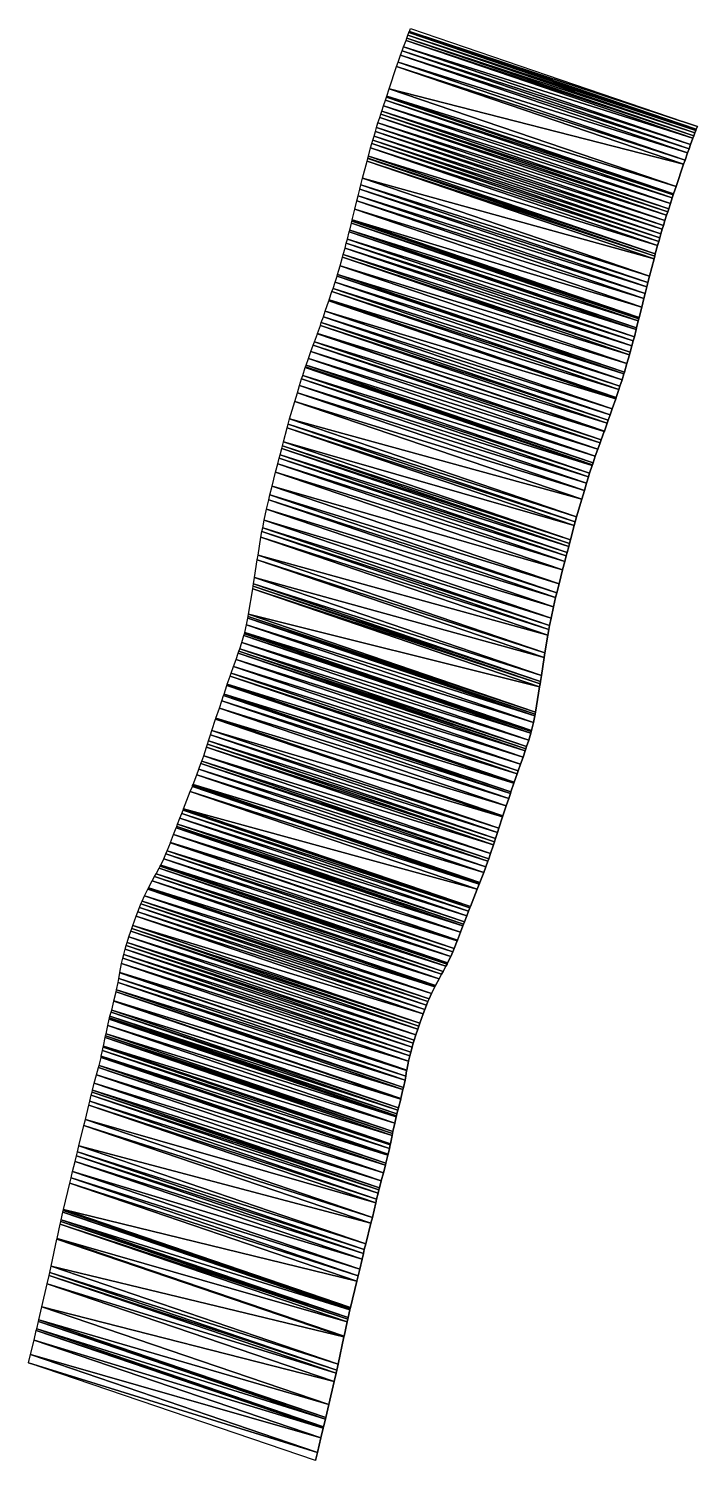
# Model space of a CAD drawing. Extents: x 4835 to 5426, y 9924 to 11190.
import ezdxf

# ---------------------------------------------------------------- set-up
doc = ezdxf.new("R2010")
doc.units = 0
for name, color, linetype in [('VETA_75_AFLORAMIENTO', 2, 'CONTINUOUS'), ('VETA_75_ESE_SUPERFICIE', 1, 'CONTINUOUS'), ('VETA_75_LIMITE_1000M', 3, 'CONTINUOUS')]:
    doc.layers.add(name, color=color, linetype=linetype)

msp = doc.modelspace()

# ---------------------------------------------------------------- linework, layer by layer
at = {"layer": 'VETA_75_AFLORAMIENTO'}
msp.add_polyline3d([(4834.7, 10010.2, 2030.6), (4836.4, 10017.3, 2033), (4839.5, 10030, 2037.6), (4841.4, 10038.6, 2040.8), (4841.8, 10040, 2041.4), (4843.4, 10046.6, 2043.8), (4843.7, 10048.1, 2044.2), (4846.4, 10059.5, 2048.7), (4851.1, 10080, 2056.6), (4852.7, 10087.3, 2059.5), (4853.3, 10090, 2060.7), (4854.5, 10095.5, 2063), (4859.7, 10119.4, 2073.6), (4859.8, 10120.1, 2073.9), (4859.9, 10120.1, 2074), (4862.6, 10132.6, 2079.3), (4863.1, 10135, 2080.3), (4863.5, 10136.5, 2080.9), (4865, 10143.2, 2083.6), (4865.3, 10144.7, 2084.1), (4865.5, 10145.2, 2084.3), (4865.5, 10145.5, 2084.5), (4871.1, 10168.9, 2092.7), (4872.3, 10173.5, 2094.3), (4873.6, 10179.3, 2096.5), (4875.7, 10188.1, 2099.7), (4876.9, 10193.1, 2101.4), (4877.8, 10196.7, 2102.6), (4879.1, 10201.8, 2104.4), (4883.6, 10220, 2110.4), (4884.8, 10225.2, 2112.1), (4887.9, 10237.9, 2116.7), (4888.7, 10241.3, 2118), (4890, 10246.6, 2119.7), (4890.7, 10249.3, 2120.6), (4891.1, 10251.1, 2121.2), (4892.7, 10257.3, 2123), (4894.7, 10264.7, 2125), (4896.4, 10271.2, 2126.6), (4896.9, 10273.1, 2127.2), (4898.7, 10280, 2129.3), (4898.9, 10281.1, 2129.7), (4900, 10286.1, 2131.9), (4900.7, 10289.3, 2133.3), (4900.9, 10290, 2133.6), (4902.3, 10297.7, 2137.5), (4902.7, 10299.1, 2138.2), (4903.1, 10301, 2138.9), (4904.7, 10308.4, 2142.3), (4906, 10314, 2144.5), (4906.2, 10315, 2144.8), (4906.6, 10316.6, 2145.3), (4907.5, 10320, 2146.2), (4908.1, 10321.9, 2146.6), (4910, 10329.8, 2149.1), (4910.1, 10329.9, 2149.2), (4910.1, 10330, 2149.2), (4910.1, 10330.1, 2149.2), (4912, 10338, 2152.1), (4912.4, 10340, 2152.9), (4913.7, 10346.3, 2155.9), (4914.4, 10350, 2157.8), (4915.2, 10354.8, 2160.9), (4915.3, 10355.3, 2161.2), (4916.9, 10363.1, 2165.1), (4918, 10368, 2166.9), (4918.8, 10371.2, 2168.1), (4920, 10375.7, 2169.1), (4920.9, 10379.1, 2169.8), (4921.8, 10381.8, 2170.1), (4923.3, 10386.7, 2170.5), (4925, 10391.6, 2170.6), (4925.9, 10394.1, 2170.6), (4926.8, 10396.8, 2170.5), (4929.7, 10405, 2169.9), (4931.2, 10408.8, 2169.4), (4932.7, 10412.7, 2168.8), (4934, 10416, 2168.1), (4935, 10418.2, 2167.2), (4937.1, 10422.9, 2165.6), (4940, 10428.9, 2162.4), (4940.4, 10429.6, 2162.1), (4940.5, 10430, 2161.9), (4943.9, 10436.1, 2157.2), (4946, 10440, 2154.8), (4947.5, 10442.5, 2152.5), (4950, 10447.3, 2149.3), (4950.9, 10449.1, 2148.2), (4951.4, 10450, 2147.7), (4954.2, 10455.8, 2144.6), (4956.1, 10460, 2143.2), (4957.2, 10462.8, 2142.3), (4960, 10469.7, 2140.9), (4960.1, 10469.9, 2140.9), (4960.1, 10470, 2140.9), (4960.2, 10470.2, 2140.8), (4962.8, 10477.2, 2140), (4965, 10483, 2139.2), (4965.6, 10484.4, 2139), (4966.3, 10486.3, 2138.6), (4968.3, 10491.7, 2137.9), (4970, 10495.9, 2137.1), (4971.2, 10498.8, 2136.5), (4971.6, 10500, 2136.3), (4977.6, 10515.3, 2133.5), (4979.4, 10519.7, 2132.7), (4979.5, 10520, 2132.6), (4979.6, 10520.1, 2132.6), (4979.6, 10520.4, 2132.6), (4980, 10521.3, 2132.4), (4983.3, 10530, 2131.1), (4985.1, 10534.9, 2130.7), (4987, 10540, 2130.2), (4987.8, 10542.2, 2130.2), (4989.4, 10546.9, 2130), (4991.9, 10554.4, 2130.4), (4992.8, 10557.2, 2130.6), (4993.6, 10560, 2130.8), (4995.4, 10565.4, 2131.2), (4996.7, 10569.3, 2131.3), (5000, 10579.3, 2131.5), (5000.2, 10579.8, 2131.6), (5000.3, 10580.1, 2131.6), (5003.3, 10588.9, 2131.6), (5005.4, 10595.4, 2131.8), (5007, 10600, 2131.8), (5007.4, 10601.3, 2131.9), (5010, 10609.1, 2132), (5010.3, 10610, 2132.1), (5012.8, 10617.2, 2132.1), (5013.7, 10620, 2132), (5015.8, 10625.8, 2131.7), (5018, 10632, 2131.3), (5020, 10637.6, 2131), (5020.6, 10639.4, 2131), (5021.3, 10641.3, 2130.9), (5023.1, 10646.9, 2131.3), (5025, 10653.3, 2132.3), (5025.4, 10654.6, 2132.5), (5025.7, 10655.7, 2132.8), (5027.3, 10662.7, 2135.6), (5028.5, 10668.5, 2138.2), (5028.8, 10670, 2139.1), (5029, 10671.9, 2140.4), (5032.8, 10694.3, 2154.1), (5033.2, 10696.8, 2155.7), (5033.5, 10698.8, 2157.2), (5034.4, 10704.4, 2160.7), (5036.8, 10720, 2171.1), (5037.5, 10724.2, 2173.6), (5040, 10740, 2183.6), (5040, 10740, 2183.6), (5040, 10740, 2183.6), (5040.9, 10745, 2186.5), (5041.6, 10748.4, 2188.1), (5042.9, 10755, 2191.7), (5045, 10765, 2196.1), (5045, 10765, 2196.1), (5045, 10765, 2196.1), (5046.9, 10773.1, 2199.1), (5047.9, 10777.4, 2200.6), (5049.9, 10785.3, 2203.3), (5053, 10797.7, 2207.2), (5054.9, 10805.1, 2209.2), (5056.2, 10810, 2210.7), (5057, 10813, 2211.4), (5058.4, 10818.4, 2213), (5059.1, 10820.9, 2213.6), (5060, 10824.3, 2214.5), (5063.3, 10836.7, 2217.9), (5064.2, 10840, 2218.7), (5065.4, 10844.6, 2219.7), (5070, 10860, 2222.2), (5070, 10860, 2222.2), (5070, 10860, 2222.2), (5070, 10860, 2222.2), (5072.3, 10867.7, 2223.4), (5074.2, 10874.2, 2224.4), (5076, 10880, 2225.2), (5077, 10883, 2225.3), (5079.2, 10890, 2225.7), (5079.4, 10890.6, 2225.7), (5080, 10892.3, 2225.6), (5082, 10898, 2225.5), (5084.2, 10904.2, 2225.1), (5086.3, 10910, 2224.7), (5087.3, 10912.7, 2224.4), (5089.9, 10920, 2224), (5089.9, 10920.1, 2224), (5090, 10920.3, 2224), (5092.6, 10927.4, 2223.5), (5093.4, 10930, 2223.6), (5095.2, 10934.8, 2223.3), (5096.9, 10940, 2223.4), (5100, 10949, 2223.2), (5100.3, 10949.7, 2223.2), (5100.4, 10950, 2223.2), (5102.8, 10957.2, 2223.1), (5103.8, 10960, 2223.2), (5105.5, 10965.5, 2223.6), (5107.3, 10970.9, 2223.9), (5107.7, 10972.3, 2224.2), (5110, 10980, 2225.3), (5110, 10980.1, 2225.3), (5112.2, 10987.8, 2226.8), (5112.8, 10990, 2227.3), (5114.4, 10995.6, 2228.7), (5115.5, 11000, 2229.8), (5116.4, 11003.6, 2230.9), (5118.1, 11010, 2232.8), (5118.5, 11011.5, 2233.4), (5120, 11017.7, 2235.4), (5120.4, 11019.6, 2236), (5120.6, 11020, 2236.1), (5120.7, 11020.7, 2236.3), (5123, 11030, 2239.6), (5124.8, 11037.4, 2242), (5125.9, 11042, 2243.7), (5127.4, 11047.9, 2245.6), (5128.3, 11051.7, 2246.8), (5129.8, 11057.4, 2248.5), (5133.8, 11072.7, 2252.6), (5134.4, 11074.9, 2253.2), (5134.5, 11075.1, 2253.2), (5135, 11077, 2253.7), (5137, 11084.3, 2255.4), (5138.1, 11088.1, 2256.2), (5138.9, 11091.1, 2256.8), (5140, 11094.8, 2257.5), (5141.2, 11098.8, 2258.1), (5142.2, 11102.2, 2258.6), (5143.5, 11106.5, 2259.1), (5145, 11111.2, 2259.5), (5145.9, 11114.1, 2259.7), (5146.8, 11116.8, 2259.9), (5148.4, 11121.6, 2260.1), (5150, 11126.5, 2260.3), (5150.9, 11129.1, 2260.4), (5151.2, 11130, 2260.4), (5153.4, 11136.6, 2260.6), (5160, 11156.3, 2260.8), (5161.3, 11160, 2260.7), (5163.5, 11166.4, 2260.5), (5164.9, 11170, 2260.1), (5166.1, 11173.6, 2259.9), (5168.3, 11179.4, 2259.3), (5169, 11181.4, 2259.2), (5170, 11184, 2258.9), (5170.8, 11186.2, 2258.6), (5171.2, 11187.2, 2258.5), (5172.2, 11189.8, 2258.1)], dxfattribs=at)
at = {"layer": 'VETA_75_LIMITE_1000M'}
msp.add_polyline3d([(5088.3, 9923.8, 1030.6), (5090, 9930.9, 1033), (5093.1, 9943.6, 1037.6), (5095.1, 9952.2, 1040.8), (5095.4, 9953.6, 1041.4), (5097, 9960.2, 1043.8), (5097.4, 9961.7, 1044.2), (5100, 9973.1, 1048.7), (5104.7, 9993.6, 1056.6), (5106.4, 10000.8, 1059.5), (5107, 10003.6, 1060.7), (5108.2, 10009, 1063), (5113.3, 10033, 1073.6), (5113.5, 10033.6, 1073.9), (5113.5, 10033.7, 1074), (5116.2, 10046.2, 1079.3), (5116.8, 10048.6, 1080.3), (5117.1, 10050.1, 1080.9), (5118.6, 10056.8, 1083.6), (5119, 10058.2, 1084.1), (5119.1, 10058.8, 1084.3), (5119.2, 10059.1, 1084.5), (5124.8, 10082.4, 1092.7), (5125.9, 10087.1, 1094.3), (5127.3, 10092.9, 1096.5), (5129.4, 10101.7, 1099.7), (5130.6, 10106.7, 1101.4), (5131.4, 10110.3, 1102.6), (5132.7, 10115.3, 1104.4), (5137.2, 10133.6, 1110.4), (5138.5, 10138.7, 1112.1), (5141.5, 10151.4, 1116.7), (5142.3, 10154.9, 1118), (5143.6, 10160.2, 1119.7), (5144.3, 10162.9, 1120.6), (5144.7, 10164.7, 1121.2), (5146.3, 10170.9, 1123), (5148.3, 10178.2, 1125), (5150.1, 10184.8, 1126.6), (5150.5, 10186.7, 1127.2), (5152.3, 10193.6, 1129.3), (5152.5, 10194.7, 1129.7), (5153.6, 10199.7, 1131.9), (5154.3, 10202.9, 1133.3), (5154.5, 10203.6, 1133.6), (5156, 10211.2, 1137.5), (5156.3, 10212.7, 1138.2), (5156.7, 10214.6, 1138.9), (5158.3, 10222, 1142.3), (5159.6, 10227.6, 1144.5), (5159.8, 10228.6, 1144.8), (5160.2, 10230.2, 1145.3), (5161.1, 10233.6, 1146.2), (5161.7, 10235.5, 1146.6), (5163.6, 10243.3, 1149.1), (5163.7, 10243.5, 1149.2), (5163.7, 10243.6, 1149.2), (5163.7, 10243.7, 1149.2), (5165.6, 10251.6, 1152.1), (5166.1, 10253.6, 1152.9), (5167.4, 10259.9, 1155.9), (5168.1, 10263.6, 1157.8), (5168.8, 10268.4, 1160.9), (5168.9, 10268.9, 1161.2), (5170.5, 10276.7, 1165.1), (5171.6, 10281.6, 1166.9), (5172.4, 10284.8, 1168.1), (5173.6, 10289.3, 1169.1), (5174.6, 10292.6, 1169.8), (5175.4, 10295.4, 1170.1), (5177, 10300.2, 1170.5), (5178.6, 10305.2, 1170.6), (5179.5, 10307.7, 1170.6), (5180.4, 10310.4, 1170.5), (5183.4, 10318.6, 1169.9), (5184.8, 10322.4, 1169.4), (5186.3, 10326.3, 1168.8), (5187.7, 10329.6, 1168.1), (5188.6, 10331.8, 1167.2), (5190.7, 10336.5, 1165.6), (5193.6, 10342.4, 1162.4), (5194, 10343.2, 1162.1), (5194.2, 10343.6, 1161.9), (5197.6, 10349.7, 1157.2), (5199.6, 10353.6, 1154.8), (5201.1, 10356.1, 1152.5), (5203.6, 10360.9, 1149.3), (5204.6, 10362.7, 1148.2), (5205, 10363.6, 1147.7), (5207.8, 10369.4, 1144.6), (5209.7, 10373.6, 1143.2), (5210.9, 10376.3, 1142.3), (5213.6, 10383.3, 1140.9), (5213.7, 10383.5, 1140.9), (5213.8, 10383.6, 1140.9), (5213.8, 10383.8, 1140.8), (5216.4, 10390.8, 1140), (5218.6, 10396.5, 1139.2), (5219.2, 10398, 1139), (5219.9, 10399.9, 1138.6), (5222, 10405.2, 1137.9), (5223.6, 10409.5, 1137.1), (5224.8, 10412.4, 1136.5), (5225.3, 10413.6, 1136.3), (5231.3, 10428.8, 1133.5), (5233, 10433.3, 1132.7), (5233.1, 10433.6, 1132.6), (5233.2, 10433.7, 1132.6), (5233.3, 10433.9, 1132.6), (5233.6, 10434.9, 1132.4), (5237, 10443.6, 1131.1), (5238.7, 10448.5, 1130.7), (5240.6, 10453.6, 1130.2), (5241.4, 10455.8, 1130.2), (5243, 10460.5, 1130), (5245.5, 10468, 1130.4), (5246.4, 10470.8, 1130.6), (5247.3, 10473.6, 1130.8), (5249, 10478.9, 1131.2), (5250.3, 10482.9, 1131.3), (5253.6, 10492.9, 1131.5), (5253.8, 10493.4, 1131.6), (5253.9, 10493.7, 1131.6), (5256.9, 10502.5, 1131.6), (5259.1, 10509, 1131.8), (5260.6, 10513.6, 1131.8), (5261, 10514.9, 1131.9), (5263.6, 10522.6, 1132), (5263.9, 10523.6, 1132.1), (5266.4, 10530.8, 1132.1), (5267.4, 10533.6, 1132), (5269.4, 10539.4, 1131.7), (5271.7, 10545.6, 1131.3), (5273.6, 10551.2, 1131), (5274.3, 10552.9, 1131), (5274.9, 10554.9, 1130.9), (5276.7, 10560.5, 1131.3), (5278.6, 10566.9, 1132.3), (5279, 10568.2, 1132.5), (5279.3, 10569.3, 1132.8), (5280.9, 10576.3, 1135.6), (5282.1, 10582.1, 1138.2), (5282.4, 10583.6, 1139.1), (5282.7, 10585.5, 1140.4), (5286.4, 10607.8, 1154.1), (5286.8, 10610.4, 1155.7), (5287.1, 10612.4, 1157.2), (5288, 10617.9, 1160.7), (5290.4, 10633.6, 1171.1), (5291.1, 10637.8, 1173.6), (5293.7, 10653.5, 1183.6), (5293.7, 10653.6, 1183.6), (5293.7, 10653.6, 1183.6), (5294.5, 10658.6, 1186.5), (5295.2, 10662, 1188.1), (5296.5, 10668.6, 1191.7), (5298.6, 10678.5, 1196.1), (5298.6, 10678.6, 1196.1), (5298.6, 10678.6, 1196.1), (5300.5, 10686.7, 1199.1), (5301.6, 10690.9, 1200.6), (5303.5, 10698.8, 1203.3), (5306.6, 10711.2, 1207.2), (5308.6, 10718.6, 1209.2), (5309.8, 10723.6, 1210.7), (5310.6, 10726.6, 1211.4), (5312.1, 10732, 1213), (5312.7, 10734.5, 1213.6), (5313.6, 10737.9, 1214.5), (5316.9, 10750.3, 1217.9), (5317.8, 10753.6, 1218.7), (5319.1, 10758.1, 1219.7), (5323.6, 10773.6, 1222.2), (5323.6, 10773.6, 1222.2), (5323.6, 10773.6, 1222.2), (5323.6, 10773.6, 1222.2), (5325.9, 10781.3, 1223.4), (5327.8, 10787.8, 1224.4), (5329.6, 10793.6, 1225.2), (5330.6, 10796.6, 1225.3), (5332.8, 10803.6, 1225.7), (5333, 10804.2, 1225.7), (5333.6, 10805.8, 1225.6), (5335.6, 10811.6, 1225.5), (5337.8, 10817.8, 1225.1), (5339.9, 10823.6, 1224.7), (5340.9, 10826.3, 1224.4), (5343.5, 10833.6, 1224), (5343.6, 10833.6, 1224), (5343.6, 10833.8, 1224), (5346.2, 10841, 1223.5), (5347.1, 10843.6, 1223.6), (5348.8, 10848.4, 1223.3), (5350.5, 10853.6, 1223.4), (5353.6, 10862.5, 1223.2), (5353.9, 10863.3, 1223.2), (5354, 10863.6, 1223.2), (5356.5, 10870.8, 1223.1), (5357.4, 10873.6, 1223.2), (5359.2, 10879.1, 1223.6), (5360.9, 10884.5, 1223.9), (5361.3, 10885.9, 1224.2), (5363.6, 10893.6, 1225.3), (5363.6, 10893.6, 1225.3), (5365.8, 10901.4, 1226.8), (5366.5, 10903.6, 1227.3), (5368, 10909.2, 1228.7), (5369.2, 10913.6, 1229.8), (5370.1, 10917.2, 1230.9), (5371.7, 10923.6, 1232.8), (5372.1, 10925.1, 1233.4), (5373.6, 10931.3, 1235.4), (5374.1, 10933.1, 1236), (5374.2, 10933.6, 1236.1), (5374.4, 10934.3, 1236.3), (5376.6, 10943.6, 1239.6), (5378.5, 10951, 1242), (5379.6, 10955.6, 1243.7), (5381, 10961.4, 1245.6), (5382, 10965.3, 1246.8), (5383.4, 10971, 1248.5), (5387.5, 10986.3, 1252.6), (5388.1, 10988.5, 1253.2), (5388.1, 10988.7, 1253.2), (5388.6, 10990.6, 1253.7), (5390.7, 10997.9, 1255.4), (5391.7, 11001.6, 1256.2), (5392.6, 11004.7, 1256.8), (5393.6, 11008.4, 1257.5), (5394.8, 11012.4, 1258.1), (5395.8, 11015.8, 1258.6), (5397.1, 11020.1, 1259.1), (5398.6, 11024.8, 1259.5), (5399.6, 11027.7, 1259.7), (5400.5, 11030.4, 1259.9), (5402, 11035.2, 1260.1), (5403.6, 11040.1, 1260.3), (5404.5, 11042.7, 1260.4), (5404.8, 11043.6, 1260.4), (5407, 11050.2, 1260.6), (5413.6, 11069.8, 1260.8), (5414.9, 11073.6, 1260.7), (5417.2, 11080, 1260.5), (5418.5, 11083.5, 1260.1), (5419.8, 11087.2, 1259.9), (5421.9, 11093, 1259.3), (5422.6, 11095, 1259.2), (5423.6, 11097.6, 1258.9), (5424.5, 11099.8, 1258.6), (5424.8, 11100.8, 1258.5), (5425.8, 11103.3, 1258.1)], dxfattribs=at)

# ---------------------------------------------------------------- meshes
at = {"layer": 'VETA_75_ESE_SUPERFICIE', "color": 1}
mesh = msp.add_polyface(dxfattribs=at)
corners = [(5124.8, 11037.4, 2242), (5125.9, 11042, 2243.7), (5379.6, 10955.6, 1243.7), (5127.4, 11047.9, 2245.6), (5381, 10961.4, 1245.6), (5128.3, 11051.7, 2246.8), (5382, 10965.3, 1246.8), (5129.8, 11057.4, 2248.5), (5383.4, 10971, 1248.5), (5133.8, 11072.7, 2252.6), (5387.5, 10986.3, 1252.6), (5134.4, 11074.9, 2253.2), (5388.1, 10988.5, 1253.2), (5134.5, 11075.1, 2253.2), (5388.1, 10988.7, 1253.2), (5135, 11077, 2253.7), (5388.6, 10990.6, 1253.7), (5137, 11084.3, 2255.4), (5390.7, 10997.9, 1255.4), (5138.1, 11088.1, 2256.2), (5391.7, 11001.6, 1256.2), (5138.9, 11091.1, 2256.8), (5392.6, 11004.7, 1256.8), (5140, 11094.8, 2257.5), (5393.6, 11008.4, 1257.5), (5141.2, 11098.8, 2258.1), (5394.8, 11012.4, 1258.1), (5142.2, 11102.2, 2258.6), (5395.8, 11015.8, 1258.6), (5143.5, 11106.5, 2259.1), (5397.1, 11020.1, 1259.1), (5145, 11111.2, 2259.5), (5398.6, 11024.8, 1259.5), (5145.9, 11114.1, 2259.7), (5399.6, 11027.7, 1259.7), (5146.8, 11116.8, 2259.9), (5400.5, 11030.4, 1259.9), (5148.4, 11121.6, 2260.1), (5402, 11035.2, 1260.1), (5150, 11126.5, 2260.3), (5403.6, 11040.1, 1260.3), (5150.9, 11129.1, 2260.4), (5404.5, 11042.7, 1260.4), (5151.2, 11130, 2260.4), (5404.8, 11043.6, 1260.4), (5153.4, 11136.6, 2260.6), (5407, 11050.2, 1260.6), (5160, 11156.3, 2260.8), (5413.6, 11069.8, 1260.8), (5161.3, 11160, 2260.7), (5414.9, 11073.6, 1260.7), (5163.5, 11166.4, 2260.5), (5417.2, 11080, 1260.5), (5164.9, 11170, 2260.1), (5418.5, 11083.5, 1260.1), (5166.1, 11173.6, 2259.9), (5419.8, 11087.2, 1259.9), (5168.3, 11179.4, 2259.3), (5421.9, 11093, 1259.3), (5169, 11181.4, 2259.2), (5422.6, 11095, 1259.2), (5170, 11184, 2258.9), (5423.6, 11097.6, 1258.9), (5170.8, 11186.2, 2258.6), (5424.5, 11099.8, 1258.6), (5171.2, 11187.2, 2258.5), (5424.8, 11100.8, 1258.5), (5172.2, 11189.8, 2258.1), (5425.8, 11103.3, 1258.1)]
mesh.append_faces([[corners[k] for k in face] for face in [(0, 1, 2), (1, 3, 4), (3, 5, 6), (5, 7, 8), (7, 9, 10), (9, 11, 12), (9, 12, 10), (11, 13, 14), (11, 14, 12), (13, 15, 16), (13, 16, 14), (15, 17, 18), (15, 18, 16), (17, 19, 20), (17, 20, 18), (19, 21, 22), (19, 22, 20), (21, 23, 24), (21, 24, 22), (23, 25, 26), (23, 26, 24), (25, 27, 28), (25, 28, 26), (27, 29, 30), (27, 30, 28), (29, 31, 32), (29, 32, 30), (31, 33, 34), (31, 34, 32), (33, 35, 36), (33, 36, 34), (35, 37, 38), (35, 38, 36), (37, 39, 40), (37, 40, 38), (39, 41, 42), (39, 42, 40), (41, 43, 44), (41, 44, 42), (43, 45, 46), (43, 46, 44), (45, 47, 48), (45, 48, 46), (47, 49, 50), (47, 50, 48), (49, 51, 52), (49, 52, 50), (51, 53, 54), (51, 54, 52), (53, 55, 56), (53, 56, 54), (55, 57, 58), (55, 58, 56), (57, 59, 60), (57, 60, 58), (59, 61, 62), (59, 62, 60), (61, 63, 64), (61, 64, 62), (63, 65, 66), (63, 66, 64), (65, 67, 68), (65, 68, 66)]])
mesh = msp.add_polyface(dxfattribs=at)
corners = [(5084.2, 10904.2, 2225.1), (5086.3, 10910, 2224.7), (5339.9, 10823.6, 1224.7), (5087.3, 10912.7, 2224.4), (5340.9, 10826.3, 1224.4), (5089.9, 10920, 2224), (5343.5, 10833.6, 1224), (5089.9, 10920.1, 2224), (5343.6, 10833.6, 1224), (5090, 10920.3, 2224), (5343.6, 10833.8, 1224), (5092.6, 10927.4, 2223.5), (5346.2, 10841, 1223.5), (5093.4, 10930, 2223.6), (5347.1, 10843.6, 1223.6), (5095.2, 10934.8, 2223.3), (5348.8, 10848.4, 1223.3), (5096.9, 10940, 2223.4), (5350.5, 10853.6, 1223.4), (5100, 10949, 2223.2), (5353.6, 10862.5, 1223.2), (5100.3, 10949.7, 2223.2), (5353.9, 10863.3, 1223.2), (5100.4, 10950, 2223.2), (5354, 10863.6, 1223.2), (5102.8, 10957.2, 2223.1), (5356.5, 10870.8, 1223.1), (5103.8, 10960, 2223.2), (5357.4, 10873.6, 1223.2), (5105.5, 10965.5, 2223.6), (5359.2, 10879.1, 1223.6), (5107.3, 10970.9, 2223.9), (5360.9, 10884.5, 1223.9), (5107.7, 10972.3, 2224.2), (5361.3, 10885.9, 1224.2), (5110, 10980, 2225.3), (5363.6, 10893.6, 1225.3), (5110, 10980.1, 2225.3), (5363.6, 10893.6, 1225.3), (5112.2, 10987.8, 2226.8), (5365.8, 10901.4, 1226.8), (5112.8, 10990, 2227.3), (5366.5, 10903.6, 1227.3), (5114.4, 10995.6, 2228.7), (5368, 10909.2, 1228.7), (5115.5, 11000, 2229.8), (5369.2, 10913.6, 1229.8), (5116.4, 11003.6, 2230.9), (5370.1, 10917.2, 1230.9), (5118.1, 11010, 2232.8), (5371.7, 10923.6, 1232.8), (5118.5, 11011.5, 2233.4), (5372.1, 10925.1, 1233.4), (5120, 11017.7, 2235.4), (5373.6, 10931.3, 1235.4), (5120.4, 11019.6, 2236), (5374.1, 10933.1, 1236), (5120.6, 11020, 2236.1), (5374.2, 10933.6, 1236.1), (5120.7, 11020.7, 2236.3), (5374.4, 10934.3, 1236.3), (5123, 11030, 2239.6), (5376.6, 10943.6, 1239.6), (5124.8, 11037.4, 2242), (5378.5, 10951, 1242), (5379.6, 10955.6, 1243.7), (5125.9, 11042, 2243.7), (5381, 10961.4, 1245.6), (5127.4, 11047.9, 2245.6), (5382, 10965.3, 1246.8), (5128.3, 11051.7, 2246.8), (5383.4, 10971, 1248.5), (5129.8, 11057.4, 2248.5), (5387.5, 10986.3, 1252.6)]
mesh.append_faces([[corners[k] for k in face] for face in [(0, 1, 2), (1, 3, 4), (3, 5, 6), (5, 7, 8), (7, 9, 10), (9, 11, 12), (11, 13, 14), (13, 15, 16), (13, 16, 14), (15, 17, 18), (15, 18, 16), (17, 19, 20), (17, 20, 18), (19, 21, 22), (19, 22, 20), (21, 23, 24), (21, 24, 22), (23, 25, 26), (23, 26, 24), (25, 27, 28), (25, 28, 26), (27, 29, 30), (27, 30, 28), (29, 31, 32), (29, 32, 30), (31, 33, 34), (31, 34, 32), (33, 35, 36), (33, 36, 34), (35, 37, 38), (35, 38, 36), (37, 39, 40), (37, 40, 38), (39, 41, 42), (39, 42, 40), (41, 43, 44), (41, 44, 42), (43, 45, 46), (43, 46, 44), (45, 47, 48), (45, 48, 46), (47, 49, 50), (47, 50, 48), (49, 51, 52), (49, 52, 50), (51, 53, 54), (51, 54, 52), (53, 55, 56), (53, 56, 54), (55, 57, 58), (55, 58, 56), (57, 59, 60), (57, 60, 58), (59, 61, 62), (59, 62, 60), (61, 63, 64), (61, 64, 62), (63, 65, 64), (66, 67, 65), (68, 69, 67), (70, 71, 69), (72, 73, 71)]])
mesh = msp.add_polyface(dxfattribs=at)
corners = [(5040.9, 10745, 2186.5), (5041.6, 10748.4, 2188.1), (5295.2, 10662, 1188.1), (5042.9, 10755, 2191.7), (5296.5, 10668.6, 1191.7), (5045, 10765, 2196.1), (5298.6, 10678.5, 1196.1), (5045, 10765, 2196.1), (5298.6, 10678.6, 1196.1), (5045, 10765, 2196.1), (5298.6, 10678.6, 1196.1), (5046.9, 10773.1, 2199.1), (5300.5, 10686.7, 1199.1), (5047.9, 10777.4, 2200.6), (5301.6, 10690.9, 1200.6), (5049.9, 10785.3, 2203.3), (5303.5, 10698.8, 1203.3), (5053, 10797.7, 2207.2), (5306.6, 10711.2, 1207.2), (5054.9, 10805.1, 2209.2), (5308.6, 10718.6, 1209.2), (5056.2, 10810, 2210.7), (5309.8, 10723.6, 1210.7), (5057, 10813, 2211.4), (5310.6, 10726.6, 1211.4), (5058.4, 10818.4, 2213), (5312.1, 10732, 1213), (5059.1, 10820.9, 2213.6), (5312.7, 10734.5, 1213.6), (5060, 10824.3, 2214.5), (5313.6, 10737.9, 1214.5), (5063.3, 10836.7, 2217.9), (5316.9, 10750.3, 1217.9), (5064.2, 10840, 2218.7), (5317.8, 10753.6, 1218.7), (5065.4, 10844.6, 2219.7), (5319.1, 10758.1, 1219.7), (5070, 10860, 2222.2), (5323.6, 10773.6, 1222.2), (5070, 10860, 2222.2), (5323.6, 10773.6, 1222.2), (5070, 10860, 2222.2), (5323.6, 10773.6, 1222.2), (5070, 10860, 2222.2), (5323.6, 10773.6, 1222.2), (5072.3, 10867.7, 2223.4), (5325.9, 10781.3, 1223.4), (5074.2, 10874.2, 2224.4), (5327.8, 10787.8, 1224.4), (5076, 10880, 2225.2), (5329.6, 10793.6, 1225.2), (5077, 10883, 2225.3), (5330.6, 10796.6, 1225.3), (5079.2, 10890, 2225.7), (5332.8, 10803.6, 1225.7), (5079.4, 10890.6, 2225.7), (5333, 10804.2, 1225.7), (5080, 10892.3, 2225.6), (5333.6, 10805.8, 1225.6), (5082, 10898, 2225.5), (5335.6, 10811.6, 1225.5), (5084.2, 10904.2, 2225.1), (5337.8, 10817.8, 1225.1), (5339.9, 10823.6, 1224.7), (5086.3, 10910, 2224.7), (5340.9, 10826.3, 1224.4), (5087.3, 10912.7, 2224.4), (5343.5, 10833.6, 1224), (5089.9, 10920, 2224), (5343.6, 10833.6, 1224), (5089.9, 10920.1, 2224), (5343.6, 10833.8, 1224), (5090, 10920.3, 2224), (5346.2, 10841, 1223.5), (5092.6, 10927.4, 2223.5), (5347.1, 10843.6, 1223.6)]
mesh.append_faces([[corners[k] for k in face] for face in [(0, 1, 2), (1, 3, 4), (3, 5, 6), (5, 7, 8), (7, 9, 10), (9, 11, 12), (11, 13, 14), (11, 14, 12), (13, 15, 16), (13, 16, 14), (15, 17, 18), (15, 18, 16), (17, 19, 20), (17, 20, 18), (19, 21, 22), (19, 22, 20), (21, 23, 24), (21, 24, 22), (23, 25, 26), (23, 26, 24), (25, 27, 28), (25, 28, 26), (27, 29, 30), (27, 30, 28), (29, 31, 32), (29, 32, 30), (31, 33, 34), (31, 34, 32), (33, 35, 36), (33, 36, 34), (35, 37, 38), (35, 38, 36), (37, 39, 40), (37, 40, 38), (39, 41, 42), (39, 42, 40), (41, 43, 44), (41, 44, 42), (43, 45, 46), (43, 46, 44), (45, 47, 48), (45, 48, 46), (47, 49, 50), (47, 50, 48), (49, 51, 52), (49, 52, 50), (51, 53, 54), (51, 54, 52), (53, 55, 56), (53, 56, 54), (55, 57, 58), (55, 58, 56), (57, 59, 60), (57, 60, 58), (59, 61, 62), (59, 62, 60), (61, 63, 62), (64, 65, 63), (66, 67, 65), (68, 69, 67), (70, 71, 69), (72, 73, 71), (74, 75, 73)]])
mesh = msp.add_polyface(dxfattribs=at)
corners = [(5000.3, 10580.1, 2131.6), (5003.3, 10588.9, 2131.6), (5256.9, 10502.5, 1131.6), (5005.4, 10595.4, 2131.8), (5259.1, 10509, 1131.8), (5007, 10600, 2131.8), (5260.6, 10513.6, 1131.8), (5007.4, 10601.3, 2131.9), (5261, 10514.9, 1131.9), (5010, 10609.1, 2132), (5263.6, 10522.6, 1132), (5010.3, 10610, 2132.1), (5263.9, 10523.6, 1132.1), (5012.8, 10617.2, 2132.1), (5266.4, 10530.8, 1132.1), (5013.7, 10620, 2132), (5267.4, 10533.6, 1132), (5015.8, 10625.8, 2131.7), (5269.4, 10539.4, 1131.7), (5018, 10632, 2131.3), (5271.7, 10545.6, 1131.3), (5020, 10637.6, 2131), (5273.6, 10551.2, 1131), (5020.6, 10639.4, 2131), (5274.3, 10552.9, 1131), (5021.3, 10641.3, 2130.9), (5274.9, 10554.9, 1130.9), (5023.1, 10646.9, 2131.3), (5276.7, 10560.5, 1131.3), (5025, 10653.3, 2132.3), (5278.6, 10566.9, 1132.3), (5025.4, 10654.6, 2132.5), (5279, 10568.2, 1132.5), (5025.7, 10655.7, 2132.8), (5279.3, 10569.3, 1132.8), (5027.3, 10662.7, 2135.6), (5280.9, 10576.3, 1135.6), (5028.5, 10668.5, 2138.2), (5282.1, 10582.1, 1138.2), (5028.8, 10670, 2139.1), (5282.4, 10583.6, 1139.1), (5029, 10671.9, 2140.4), (5282.7, 10585.5, 1140.4), (5032.8, 10694.3, 2154.1), (5286.4, 10607.8, 1154.1), (5033.2, 10696.8, 2155.7), (5286.8, 10610.4, 1155.7), (5033.5, 10698.8, 2157.2), (5287.1, 10612.4, 1157.2), (5034.4, 10704.4, 2160.7), (5288, 10617.9, 1160.7), (5036.8, 10720, 2171.1), (5290.4, 10633.6, 1171.1), (5037.5, 10724.2, 2173.6), (5291.1, 10637.8, 1173.6), (5040, 10740, 2183.6), (5293.7, 10653.5, 1183.6), (5040, 10740, 2183.6), (5293.7, 10653.6, 1183.6), (5040, 10740, 2183.6), (5293.7, 10653.6, 1183.6), (5040.9, 10745, 2186.5), (5294.5, 10658.6, 1186.5), (5295.2, 10662, 1188.1), (5041.6, 10748.4, 2188.1), (5296.5, 10668.6, 1191.7), (5042.9, 10755, 2191.7), (5298.6, 10678.5, 1196.1), (5045, 10765, 2196.1), (5298.6, 10678.6, 1196.1), (5045, 10765, 2196.1), (5298.6, 10678.6, 1196.1), (5045, 10765, 2196.1), (5300.5, 10686.7, 1199.1)]
mesh.append_faces([[corners[k] for k in face] for face in [(0, 1, 2), (1, 3, 4), (3, 5, 6), (5, 7, 8), (7, 9, 10), (9, 11, 12), (11, 13, 14), (11, 14, 12), (13, 15, 16), (13, 16, 14), (15, 17, 18), (15, 18, 16), (17, 19, 20), (17, 20, 18), (19, 21, 22), (19, 22, 20), (21, 23, 24), (21, 24, 22), (23, 25, 26), (23, 26, 24), (25, 27, 28), (25, 28, 26), (27, 29, 30), (27, 30, 28), (29, 31, 32), (29, 32, 30), (31, 33, 34), (31, 34, 32), (33, 35, 36), (33, 36, 34), (35, 37, 38), (35, 38, 36), (37, 39, 40), (37, 40, 38), (39, 41, 42), (39, 42, 40), (41, 43, 44), (41, 44, 42), (43, 45, 46), (43, 46, 44), (45, 47, 48), (45, 48, 46), (47, 49, 50), (47, 50, 48), (49, 51, 52), (49, 52, 50), (51, 53, 54), (51, 54, 52), (53, 55, 56), (53, 56, 54), (55, 57, 58), (55, 58, 56), (57, 59, 60), (57, 60, 58), (59, 61, 62), (59, 62, 60), (61, 63, 62), (64, 65, 63), (66, 67, 65), (68, 69, 67), (70, 71, 69), (72, 73, 71)]])
mesh = msp.add_polyface(dxfattribs=at)
corners = [(4954.2, 10455.8, 2144.6), (4956.1, 10460, 2143.2), (5209.7, 10373.6, 1143.2), (4957.2, 10462.8, 2142.3), (5210.9, 10376.3, 1142.3), (4960, 10469.7, 2140.9), (5213.6, 10383.3, 1140.9), (4960.1, 10469.9, 2140.9), (5213.7, 10383.5, 1140.9), (4960.1, 10470, 2140.9), (5213.8, 10383.6, 1140.9), (4960.2, 10470.2, 2140.8), (5213.8, 10383.8, 1140.8), (4962.8, 10477.2, 2140), (5216.4, 10390.8, 1140), (4965, 10483, 2139.2), (5218.6, 10396.5, 1139.2), (4965.6, 10484.4, 2139), (5219.2, 10398, 1139), (4966.3, 10486.3, 2138.6), (5219.9, 10399.9, 1138.6), (4968.3, 10491.7, 2137.9), (5222, 10405.2, 1137.9), (4970, 10495.9, 2137.1), (5223.6, 10409.5, 1137.1), (4971.2, 10498.8, 2136.5), (5224.8, 10412.4, 1136.5), (4971.6, 10500, 2136.3), (5225.3, 10413.6, 1136.3), (4977.6, 10515.3, 2133.5), (5231.3, 10428.8, 1133.5), (4979.4, 10519.7, 2132.7), (5233, 10433.3, 1132.7), (4979.5, 10520, 2132.6), (5233.1, 10433.6, 1132.6), (4979.6, 10520.1, 2132.6), (5233.2, 10433.7, 1132.6), (4979.6, 10520.4, 2132.6), (5233.3, 10433.9, 1132.6), (4980, 10521.3, 2132.4), (5233.6, 10434.9, 1132.4), (4983.3, 10530, 2131.1), (5237, 10443.6, 1131.1), (4985.1, 10534.9, 2130.7), (5238.7, 10448.5, 1130.7), (4987, 10540, 2130.2), (5240.6, 10453.6, 1130.2), (4987.8, 10542.2, 2130.2), (5241.4, 10455.8, 1130.2), (4989.4, 10546.9, 2130), (5243, 10460.5, 1130), (4991.9, 10554.4, 2130.4), (5245.5, 10468, 1130.4), (4992.8, 10557.2, 2130.6), (5246.4, 10470.8, 1130.6), (4993.6, 10560, 2130.8), (5247.3, 10473.6, 1130.8), (4995.4, 10565.4, 2131.2), (5249, 10478.9, 1131.2), (4996.7, 10569.3, 2131.3), (5250.3, 10482.9, 1131.3), (5000, 10579.3, 2131.5), (5253.6, 10492.9, 1131.5), (5000.2, 10579.8, 2131.6), (5253.8, 10493.4, 1131.6), (5000.3, 10580.1, 2131.6), (5253.9, 10493.7, 1131.6), (5256.9, 10502.5, 1131.6), (5003.3, 10588.9, 2131.6), (5259.1, 10509, 1131.8), (5005.4, 10595.4, 2131.8), (5260.6, 10513.6, 1131.8), (5007, 10600, 2131.8), (5261, 10514.9, 1131.9), (5007.4, 10601.3, 2131.9), (5263.6, 10522.6, 1132), (5010, 10609.1, 2132), (5263.9, 10523.6, 1132.1)]
mesh.append_faces([[corners[k] for k in face] for face in [(0, 1, 2), (1, 3, 4), (3, 5, 6), (5, 7, 8), (7, 9, 10), (9, 11, 12), (11, 13, 14), (13, 15, 16), (15, 17, 18), (17, 19, 20), (17, 20, 18), (19, 21, 22), (19, 22, 20), (21, 23, 24), (21, 24, 22), (23, 25, 26), (23, 26, 24), (25, 27, 28), (25, 28, 26), (27, 29, 30), (27, 30, 28), (29, 31, 32), (29, 32, 30), (31, 33, 34), (31, 34, 32), (33, 35, 36), (33, 36, 34), (35, 37, 38), (35, 38, 36), (37, 39, 40), (37, 40, 38), (39, 41, 42), (39, 42, 40), (41, 43, 44), (41, 44, 42), (43, 45, 46), (43, 46, 44), (45, 47, 48), (45, 48, 46), (47, 49, 50), (47, 50, 48), (49, 51, 52), (49, 52, 50), (51, 53, 54), (51, 54, 52), (53, 55, 56), (53, 56, 54), (55, 57, 58), (55, 58, 56), (57, 59, 60), (57, 60, 58), (59, 61, 62), (59, 62, 60), (61, 63, 64), (61, 64, 62), (63, 65, 66), (63, 66, 64), (65, 67, 66), (68, 69, 67), (70, 71, 69), (72, 73, 71), (74, 75, 73), (76, 77, 75)]])
mesh = msp.add_polyface(dxfattribs=at)
corners = [(4912.4, 10340, 2152.9), (4913.7, 10346.3, 2155.9), (5167.4, 10259.9, 1155.9), (4914.4, 10350, 2157.8), (5168.1, 10263.6, 1157.8), (4915.2, 10354.8, 2160.9), (5168.8, 10268.4, 1160.9), (4915.3, 10355.3, 2161.2), (5168.9, 10268.9, 1161.2), (4916.9, 10363.1, 2165.1), (5170.5, 10276.7, 1165.1), (4918, 10368, 2166.9), (5171.6, 10281.6, 1166.9), (4918.8, 10371.2, 2168.1), (5172.4, 10284.8, 1168.1), (4920, 10375.7, 2169.1), (5173.6, 10289.3, 1169.1), (4920.9, 10379.1, 2169.8), (5174.6, 10292.6, 1169.8), (4921.8, 10381.8, 2170.1), (5175.4, 10295.4, 1170.1), (4923.3, 10386.7, 2170.5), (5177, 10300.2, 1170.5), (4925, 10391.6, 2170.6), (5178.6, 10305.2, 1170.6), (4925.9, 10394.1, 2170.6), (5179.5, 10307.7, 1170.6), (4926.8, 10396.8, 2170.5), (5180.4, 10310.4, 1170.5), (4929.7, 10405, 2169.9), (5183.4, 10318.6, 1169.9), (4931.2, 10408.8, 2169.4), (5184.8, 10322.4, 1169.4), (4932.7, 10412.7, 2168.8), (5186.3, 10326.3, 1168.8), (4934, 10416, 2168.1), (5187.7, 10329.6, 1168.1), (4935, 10418.2, 2167.2), (5188.6, 10331.8, 1167.2), (4937.1, 10422.9, 2165.6), (5190.7, 10336.5, 1165.6), (4940, 10428.9, 2162.4), (5193.6, 10342.4, 1162.4), (4940.4, 10429.6, 2162.1), (5194, 10343.2, 1162.1), (4940.5, 10430, 2161.9), (5194.2, 10343.6, 1161.9), (4943.9, 10436.1, 2157.2), (5197.6, 10349.7, 1157.2), (4946, 10440, 2154.8), (5199.6, 10353.6, 1154.8), (4947.5, 10442.5, 2152.5), (5201.1, 10356.1, 1152.5), (4950, 10447.3, 2149.3), (5203.6, 10360.9, 1149.3), (4950.9, 10449.1, 2148.2), (5204.6, 10362.7, 1148.2), (4951.4, 10450, 2147.7), (5205, 10363.6, 1147.7), (4954.2, 10455.8, 2144.6), (5207.8, 10369.4, 1144.6), (5209.7, 10373.6, 1143.2), (4956.1, 10460, 2143.2), (5210.9, 10376.3, 1142.3), (4957.2, 10462.8, 2142.3), (5213.6, 10383.3, 1140.9), (4960, 10469.7, 2140.9), (5213.7, 10383.5, 1140.9), (4960.1, 10469.9, 2140.9), (5213.8, 10383.6, 1140.9), (4960.1, 10470, 2140.9), (5213.8, 10383.8, 1140.8), (4960.2, 10470.2, 2140.8), (5216.4, 10390.8, 1140), (4962.8, 10477.2, 2140), (5218.6, 10396.5, 1139.2), (4965, 10483, 2139.2), (5219.2, 10398, 1139)]
mesh.append_faces([[corners[k] for k in face] for face in [(0, 1, 2), (1, 3, 4), (3, 5, 6), (5, 7, 8), (7, 9, 10), (9, 11, 12), (11, 13, 14), (13, 15, 16), (13, 16, 14), (15, 17, 18), (15, 18, 16), (17, 19, 20), (17, 20, 18), (19, 21, 22), (19, 22, 20), (21, 23, 24), (21, 24, 22), (23, 25, 26), (23, 26, 24), (25, 27, 28), (25, 28, 26), (27, 29, 30), (27, 30, 28), (29, 31, 32), (29, 32, 30), (31, 33, 34), (31, 34, 32), (33, 35, 36), (33, 36, 34), (35, 37, 38), (35, 38, 36), (37, 39, 40), (37, 40, 38), (39, 41, 42), (39, 42, 40), (41, 43, 44), (41, 44, 42), (43, 45, 46), (43, 46, 44), (45, 47, 48), (45, 48, 46), (47, 49, 50), (47, 50, 48), (49, 51, 52), (49, 52, 50), (51, 53, 54), (51, 54, 52), (53, 55, 56), (53, 56, 54), (55, 57, 58), (55, 58, 56), (57, 59, 60), (57, 60, 58), (59, 61, 60), (62, 63, 61), (64, 65, 63), (66, 67, 65), (68, 69, 67), (70, 71, 69), (72, 73, 71), (74, 75, 73), (76, 77, 75)]])
mesh = msp.add_polyface(dxfattribs=at)
corners = [(4883.6, 10220, 2110.4), (4884.8, 10225.2, 2112.1), (5138.5, 10138.7, 1112.1), (4887.9, 10237.9, 2116.7), (5141.5, 10151.4, 1116.7), (4888.7, 10241.3, 2118), (5142.3, 10154.9, 1118), (4890, 10246.6, 2119.7), (5143.6, 10160.2, 1119.7), (4890.7, 10249.3, 2120.6), (5144.3, 10162.9, 1120.6), (4891.1, 10251.1, 2121.2), (5144.7, 10164.7, 1121.2), (4892.7, 10257.3, 2123), (5146.3, 10170.9, 1123), (4894.7, 10264.7, 2125), (5148.3, 10178.2, 1125), (4896.4, 10271.2, 2126.6), (5150.1, 10184.8, 1126.6), (4896.9, 10273.1, 2127.2), (5150.5, 10186.7, 1127.2), (4898.7, 10280, 2129.3), (5152.3, 10193.6, 1129.3), (4898.9, 10281.1, 2129.7), (5152.5, 10194.7, 1129.7), (4900, 10286.1, 2131.9), (5153.6, 10199.7, 1131.9), (4900.7, 10289.3, 2133.3), (5154.3, 10202.9, 1133.3), (4900.9, 10290, 2133.6), (5154.5, 10203.6, 1133.6), (4902.3, 10297.7, 2137.5), (5156, 10211.2, 1137.5), (4902.7, 10299.1, 2138.2), (5156.3, 10212.7, 1138.2), (4903.1, 10301, 2138.9), (5156.7, 10214.6, 1138.9), (4904.7, 10308.4, 2142.3), (5158.3, 10222, 1142.3), (4906, 10314, 2144.5), (5159.6, 10227.6, 1144.5), (4906.2, 10315, 2144.8), (5159.8, 10228.6, 1144.8), (4906.6, 10316.6, 2145.3), (5160.2, 10230.2, 1145.3), (4907.5, 10320, 2146.2), (5161.1, 10233.6, 1146.2), (4908.1, 10321.9, 2146.6), (5161.7, 10235.5, 1146.6), (4910, 10329.8, 2149.1), (5163.6, 10243.3, 1149.1), (4910.1, 10329.9, 2149.2), (5163.7, 10243.5, 1149.2), (4910.1, 10330, 2149.2), (5163.7, 10243.6, 1149.2), (4910.1, 10330.1, 2149.2), (5163.7, 10243.7, 1149.2), (4912, 10338, 2152.1), (5165.6, 10251.6, 1152.1), (4912.4, 10340, 2152.9), (5166.1, 10253.6, 1152.9), (5167.4, 10259.9, 1155.9), (4913.7, 10346.3, 2155.9), (5168.1, 10263.6, 1157.8), (4914.4, 10350, 2157.8), (5168.8, 10268.4, 1160.9), (4915.2, 10354.8, 2160.9), (5168.9, 10268.9, 1161.2), (4915.3, 10355.3, 2161.2), (5170.5, 10276.7, 1165.1), (4916.9, 10363.1, 2165.1), (5171.6, 10281.6, 1166.9), (4918, 10368, 2166.9), (5172.4, 10284.8, 1168.1)]
mesh.append_faces([[corners[k] for k in face] for face in [(0, 1, 2), (1, 3, 4), (3, 5, 6), (5, 7, 8), (7, 9, 10), (7, 10, 8), (9, 11, 12), (9, 12, 10), (11, 13, 14), (11, 14, 12), (13, 15, 16), (13, 16, 14), (15, 17, 18), (15, 18, 16), (17, 19, 20), (17, 20, 18), (19, 21, 22), (19, 22, 20), (21, 23, 24), (21, 24, 22), (23, 25, 26), (23, 26, 24), (25, 27, 28), (25, 28, 26), (27, 29, 30), (27, 30, 28), (29, 31, 32), (29, 32, 30), (31, 33, 34), (31, 34, 32), (33, 35, 36), (33, 36, 34), (35, 37, 38), (35, 38, 36), (37, 39, 40), (37, 40, 38), (39, 41, 42), (39, 42, 40), (41, 43, 44), (41, 44, 42), (43, 45, 46), (43, 46, 44), (45, 47, 48), (45, 48, 46), (47, 49, 50), (47, 50, 48), (49, 51, 52), (49, 52, 50), (51, 53, 54), (51, 54, 52), (53, 55, 56), (53, 56, 54), (55, 57, 58), (55, 58, 56), (57, 59, 60), (57, 60, 58), (59, 61, 60), (62, 63, 61), (64, 65, 63), (66, 67, 65), (68, 69, 67), (70, 71, 69), (72, 73, 71)]])
mesh = msp.add_polyface(dxfattribs=at)
corners = [(4834.7, 10010.2, 2030.6), (4836.4, 10017.3, 2033), (5090, 9930.9, 1033), (5088.3, 9923.8, 1030.6), (4839.5, 10030, 2037.6), (5093.1, 9943.6, 1037.6), (4841.4, 10038.6, 2040.8), (5095.1, 9952.2, 1040.8), (4841.8, 10040, 2041.4), (5095.4, 9953.6, 1041.4), (4843.4, 10046.6, 2043.8), (5097, 9960.2, 1043.8), (4843.7, 10048.1, 2044.2), (5097.4, 9961.7, 1044.2), (4846.4, 10059.5, 2048.7), (5100, 9973.1, 1048.7), (4851.1, 10080, 2056.6), (5104.7, 9993.6, 1056.6), (4852.7, 10087.3, 2059.5), (5106.4, 10000.8, 1059.5), (4853.3, 10090, 2060.7), (5107, 10003.6, 1060.7), (4854.5, 10095.5, 2063), (5108.2, 10009, 1063), (4859.7, 10119.4, 2073.6), (5113.3, 10033, 1073.6), (4859.8, 10120.1, 2073.9), (5113.5, 10033.6, 1073.9), (4859.9, 10120.1, 2074), (5113.5, 10033.7, 1074), (4862.6, 10132.6, 2079.3), (5116.2, 10046.2, 1079.3), (4863.1, 10135, 2080.3), (5116.8, 10048.6, 1080.3), (4863.5, 10136.5, 2080.9), (5117.1, 10050.1, 1080.9), (4865, 10143.2, 2083.6), (5118.6, 10056.8, 1083.6), (4865.3, 10144.7, 2084.1), (5119, 10058.2, 1084.1), (4865.5, 10145.2, 2084.3), (5119.1, 10058.8, 1084.3), (4865.5, 10145.5, 2084.5), (5119.2, 10059.1, 1084.5), (4871.1, 10168.9, 2092.7), (5124.8, 10082.4, 1092.7), (4872.3, 10173.5, 2094.3), (5125.9, 10087.1, 1094.3), (4873.6, 10179.3, 2096.5), (5127.3, 10092.9, 1096.5), (4875.7, 10188.1, 2099.7), (5129.4, 10101.7, 1099.7), (4876.9, 10193.1, 2101.4), (5130.6, 10106.7, 1101.4), (4877.8, 10196.7, 2102.6), (5131.4, 10110.3, 1102.6), (4879.1, 10201.8, 2104.4), (5132.7, 10115.3, 1104.4), (4883.6, 10220, 2110.4), (5137.2, 10133.6, 1110.4), (5138.5, 10138.7, 1112.1), (4884.8, 10225.2, 2112.1), (5141.5, 10151.4, 1116.7), (4887.9, 10237.9, 2116.7), (5142.3, 10154.9, 1118), (4888.7, 10241.3, 2118), (5143.6, 10160.2, 1119.7)]
mesh.append_faces([[corners[k] for k in face] for face in [(0, 1, 2), (0, 2, 3), (1, 4, 5), (1, 5, 2), (4, 6, 7), (4, 7, 5), (6, 8, 9), (6, 9, 7), (8, 10, 11), (8, 11, 9), (10, 12, 13), (10, 13, 11), (12, 14, 15), (12, 15, 13), (14, 16, 17), (14, 17, 15), (16, 18, 19), (16, 19, 17), (18, 20, 21), (18, 21, 19), (20, 22, 23), (20, 23, 21), (22, 24, 25), (22, 25, 23), (24, 26, 27), (24, 27, 25), (26, 28, 29), (26, 29, 27), (28, 30, 31), (28, 31, 29), (30, 32, 33), (30, 33, 31), (32, 34, 35), (32, 35, 33), (34, 36, 37), (34, 37, 35), (36, 38, 39), (36, 39, 37), (38, 40, 41), (38, 41, 39), (40, 42, 43), (40, 43, 41), (42, 44, 45), (42, 45, 43), (44, 46, 47), (44, 47, 45), (46, 48, 49), (46, 49, 47), (48, 50, 51), (48, 51, 49), (50, 52, 53), (50, 53, 51), (52, 54, 55), (52, 55, 53), (54, 56, 57), (54, 57, 55), (56, 58, 59), (56, 59, 57), (58, 60, 59), (61, 62, 60), (63, 64, 62), (65, 66, 64)]])

doc.saveas('drawing.dxf')
